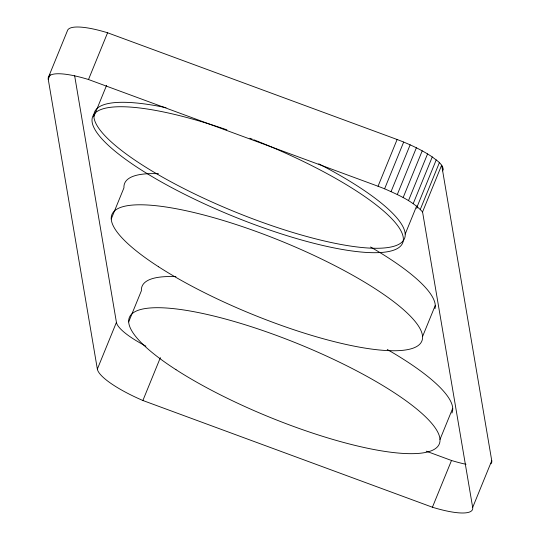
<?xml version="1.0" encoding="UTF-8"?>
<svg xmlns="http://www.w3.org/2000/svg" width="540" height="540" viewBox="0 0 540 540"><rect width="100%" height="100%" fill="white"/><g stroke="black" fill="none" stroke-linecap="round" stroke-linejoin="round"><path stroke-width="0.81" d="M48.29 77.618L67.365 30.875A59.157 13.912 22.2 0 1 107.582 32.771L397.116 139.502C409.367 144.119 421.369 149.634 432.263 156.951C436.448 160.346 442.375 163.559 443.293 169.364L442.651 170.897M441.707 165.314L491.751 460.714L472.675 507.465A59.157 13.912 22.2 0 1 432.419 507.229L142.884 400.498A59.157 13.912 22.2 0 1 97.349 369.104L48.249 79.285L50.153 74.608M48.249 79.285A59.157 13.912 22.2 0 1 88.499 79.515L107.582 32.771M93.872 116.505L106.589 85.34M111.233 218.984L123.95 187.819A167.38 39.359 22.2 0 1 158.49 173.752M97.349 369.104L116.424 322.36L74.642 75.722M128.675 321.901L141.392 290.743A167.38 39.359 22.2 0 1 175.925 276.669M142.884 400.498L160.373 357.649M88.499 79.515L378.041 186.246L397.116 139.502M472.675 507.465L422.557 211.943C412.439 200.826 398.075 194.819 384.608 188.798L403.684 142.054M391.075 191.579L410.15 144.835M397.298 194.528L416.374 147.785M403.144 197.573L422.219 150.829M408.476 200.65L427.558 153.907M413.188 203.695L432.263 156.951M405.196 234.07L416.644 206.024M417.157 206.638L436.232 159.887M420.302 209.405L439.378 162.662M422.557 211.943L441.639 165.2M422.557 336.555L435.274 305.39M439.992 439.472L452.709 408.308M432.419 507.229L451.501 460.485A59.157 13.912 22.2 0 0 466.007 464.292M426.182 451.157L451.501 460.485M378.041 186.246L384.608 188.798M253.76 139.752A167.38 39.359 22.2 0 1 383.947 252.234A167.38 39.359 22.2 0 1 119.198 154.521A167.38 39.359 22.2 0 1 226.881 129.83M249.851 138.233A167.38 39.359 22.2 0 1 252.2 139.138M370.548 246.996A167.38 39.359 22.2 0 1 434.977 308.671M387.248 349.488A167.38 39.359 22.2 0 1 451.879 413.093M417.609 206.185A167.38 39.359 22.2 0 1 416.718 208.406M318.742 163.822A167.38 39.359 22.2 0 1 374.227 248.258A167.38 39.359 22.2 0 1 135.364 160.441A167.38 39.359 22.2 0 1 166.01 107.669M145.908 346.14A59.157 13.912 22.2 0 1 116.424 322.36M491.751 460.714A59.157 13.912 22.2 0 1 490.975 463.765M158.598 266.794A167.38 39.359 22.2 0 0 417.899 345.749A167.38 39.359 22.2 0 0 224.195 220.766A167.38 39.359 22.2 0 0 158.598 266.794M176.033 369.711A167.38 39.359 22.2 0 0 435.341 448.666A167.38 39.359 22.2 0 0 241.63 323.683A167.38 39.359 22.2 0 0 176.033 369.711"/></g></svg>
